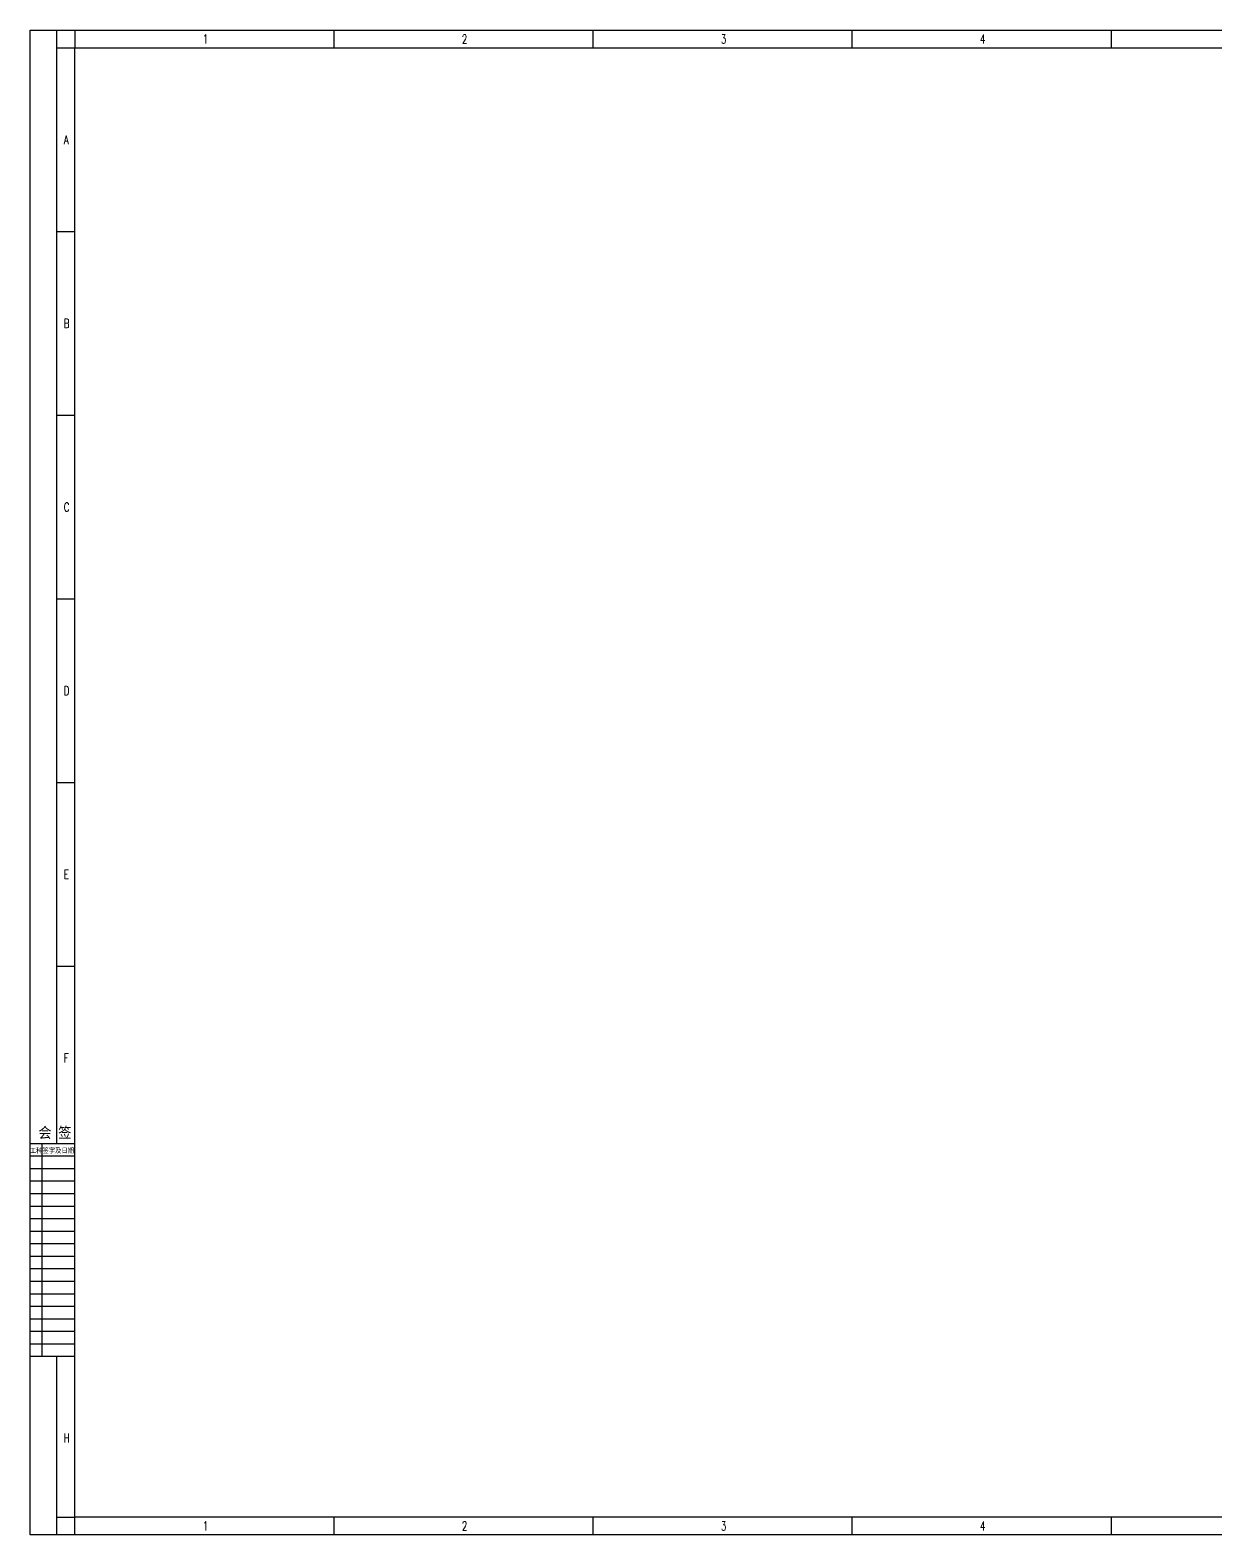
# Model space of a CAD drawing. Header units: inches. Extents: x 4934 to 71834, y 516767 to 558817.
# Drawn here: x 4934 to 38069, y 516767 to 558817 of the extents above; entities that cross this region are included whole.
import ezdxf
from ezdxf.enums import TextEntityAlignment as Align

# ---------------------------------------------------------------- set-up
doc = ezdxf.new("R2010")
doc.units = ezdxf.units.IN
doc.header["$MEASUREMENT"] = 0
doc.styles.add('HZ', font='txt_____.ttf', dxfattribs={"width": 0.7, "bigfont": 'HZTXT'})

msp = doc.modelspace()

# ---------------------------------------------------------------- linework, layer by layer
at = {"color": 0}
for p, q in [((6184, 527698), (4934, 527698)), ((6184, 527348), (4934, 527348)), ((5269, 521748), (5269, 527698)), ((6184, 526998), (4934, 526998)), ((6184, 526648), (4934, 526648)), ((6184, 526298), (4934, 526298)), ((6184, 525948), (4934, 525948)), ((6184, 525598), (4934, 525598)), ((6184, 525248), (4934, 525248)), ((6184, 524898), (4934, 524898)), ((6184, 524548), (4934, 524548)), ((6184, 524198), (4934, 524198)), ((6184, 523848), (4934, 523848)), ((6184, 523498), (4934, 523498)), ((6184, 523148), (4934, 523148)), ((6184, 522798), (4934, 522798)), ((6184, 522448), (4934, 522448)), ((6184, 522098), (4934, 522098)), ((6184, 521748), (4934, 521748))]:
    msp.add_line(p, q, dxfattribs=at)
at = {"color": 4, "flags": 128}
for points in [[(4934, 558817), (71834, 558817)], [(4934, 516767), (4934, 558817)], [(6184, 558817), (6184, 558317)], [(13423, 558817), (13423, 558317)], [(20661, 558817), (20661, 558317)], [(27900, 558817), (27900, 558317)], [(35138, 558817), (35138, 558317)], [(5684, 558317), (6184, 558317)], [(13423, 517267), (13423, 516767)], [(20661, 517267), (20661, 516767)], [(27900, 517267), (27900, 516767)], [(35138, 517267), (35138, 516767)], [(71834, 516767), (4934, 516767)]]:
    msp.add_lwpolyline(points, dxfattribs=at)
at = {"color": 4}
msp.add_lwpolyline([(5684, 527698), (5684, 558817)], dxfattribs=at)
at = {"flags": 128}
for points in [[(5684, 558317), (6184, 558317)], [(5684, 553186), (6184, 553186)], [(5684, 548054), (6184, 548054)], [(5684, 542923), (6184, 542923)], [(5684, 537792), (6184, 537792)], [(5684, 532661), (6184, 532661)], [(5684, 517267), (6184, 517267)], [(6184, 516767), (6184, 517267)]]:
    msp.add_lwpolyline(points, dxfattribs=at)
msp.add_lwpolyline([(6184, 558317), (71330, 558317), (71330, 517267), (6184, 517267)], close=True)
msp.add_lwpolyline([(5684, 516767), (5684, 521748)])

# ---------------------------------------------------------------- texts
at = {"color": 0, "style": 'HZ', "width": 0.7}
for s, p in [('1', (9761, 558442)), ('2', (17000, 558442)), ('3', (24238, 558442)), ('4', (31477, 558442)), ('A', (5877, 555626)), ('B', (5877, 550495)), ('C', (5877, 545363)), ('D', (5877, 540232)), ('E', (5877, 535101)), ('F', (5877, 529970)), ('H', (5877, 519353)), ('1', (9761, 516892)), ('2', (17000, 516892)), ('3', (24238, 516892)), ('4', (31477, 516892))]:
    msp.add_text(s, height=250, dxfattribs=at).set_placement(p)
at = {"color": 0, "style": 'HZ', "width": 0.9}
for s, height, p in [('会 签  ', 300, (5812, 527859)), ('工种签字及日期', 140, (5545, 527440))]:
    msp.add_text(s, height=height, dxfattribs=at).set_placement(p, align=Align.CENTER)

doc.saveas('drawing.dxf')
